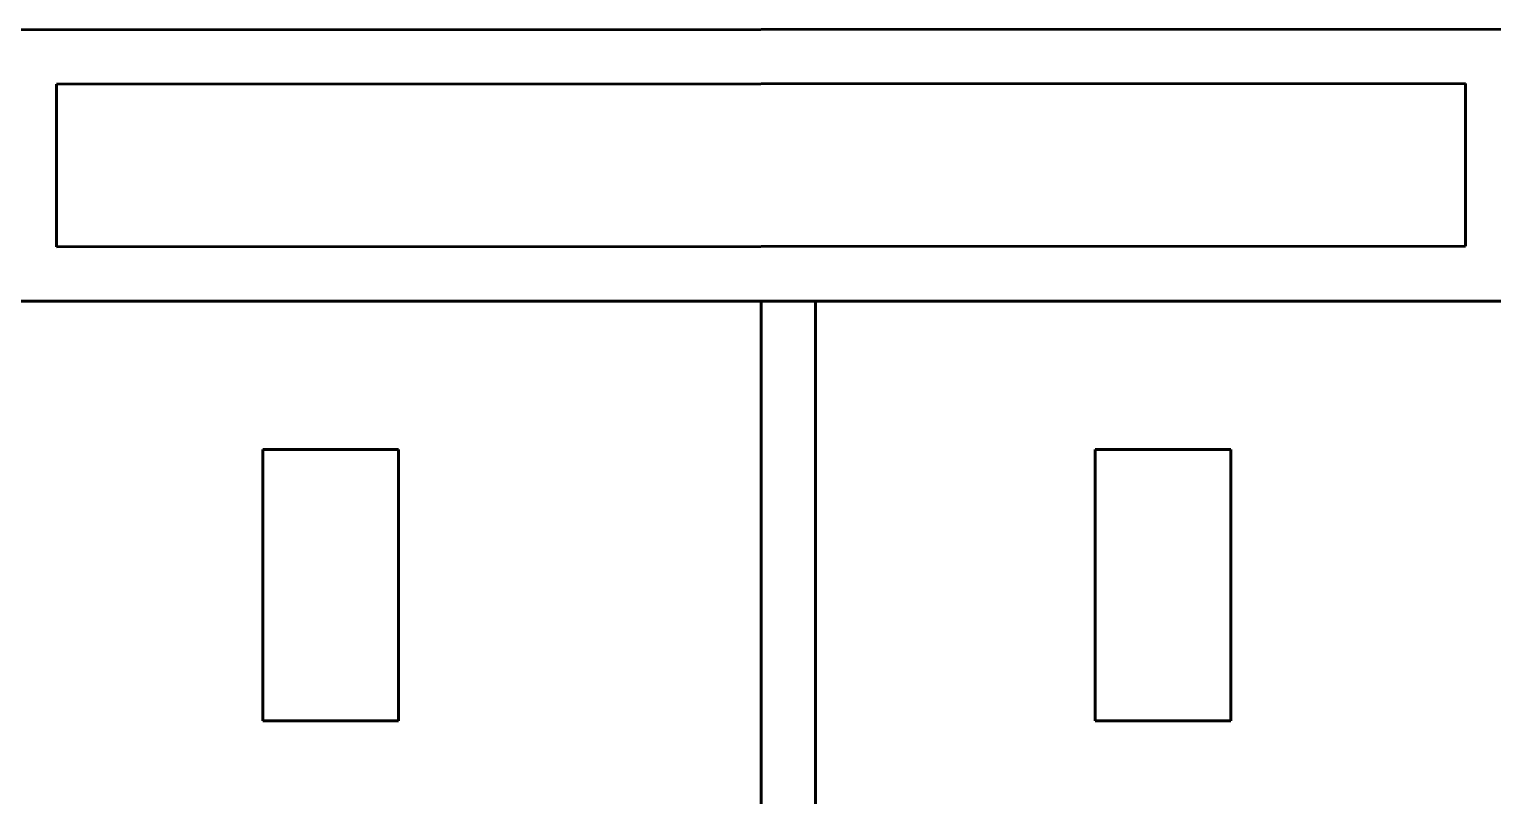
# Model space of a CAD drawing. Extents: x 0 to 297, y 0 to 292.
# Drawn here: x 207.35 to 220.84, y 86.55 to 93.61 of the extents above; entities that cross this region are included whole.
import ezdxf

# ---------------------------------------------------------------- set-up
doc = ezdxf.new("R2010")
doc.units = 0
doc.header["$MEASUREMENT"] = 0
doc.linetypes.add('K5LT_BASIC', pattern=[0])
doc.layers.add('Системный слой', color=7, linetype='Continuous')

# ---------------------------------------------------------------- blocks, each defined once
blk = doc.blocks.new('*U')
at = {"layer": 'Системный слой', "linetype": 'K5LT_BASIC', "lineweight": 60}
for p, q in [((210.755, 89.737), (209.505, 89.737)), ((209.505, 89.737), (209.505, 87.237)), ((210.755, 87.237), (210.755, 89.737)), ((218.428, 89.737), (217.178, 89.737)), ((217.178, 89.737), (217.178, 87.237)), ((218.428, 87.237), (218.428, 89.737)), ((209.505, 87.237), (210.755, 87.237)), ((217.178, 87.237), (218.428, 87.237))]:
    blk.add_line(p, q, dxfattribs=at)

msp = doc.modelspace()

# ---------------------------------------------------------------- linework, layer by layer
at = {"layer": 'Системный слой', "linetype": 'K5LT_BASIC', "lineweight": 60}
for p, q in [((207.1, 93.606), (221.094, 93.612)), ((220.594, 93.112), (207.6, 93.106)), ((220.594, 93.112), (220.594, 91.612)), ((207.6, 93.106), (207.6, 91.606)), ((207.6, 91.606), (220.594, 91.612)), ((246.35, 91.106), (174.6, 91.106)), ((222.1, 91.106), (198.6, 91.106)), ((214.1, 71.106), (214.1, 91.106)), ((214.6, 71.106), (214.6, 91.106))]:
    msp.add_line(p, q, dxfattribs=at)

# ---------------------------------------------------------------- block references
at = {"layer": 'Системный слой'}
msp.add_blockref('*U', (0, 0), dxfattribs=at)
msp.add_blockref('*U', (0, 0), dxfattribs=at)
msp.add_blockref('*U', (0, 0), dxfattribs=at)
msp.add_blockref('*U', (0, 0), dxfattribs=at)
msp.add_blockref('*U', (0, 0), dxfattribs=at)
msp.add_blockref('*U', (0, 0), dxfattribs=at)
msp.add_blockref('*U', (0, 0), dxfattribs=at)
msp.add_blockref('*U', (0, 0), dxfattribs=at)
msp.add_blockref('*U', (0, 0), dxfattribs=at)
msp.add_blockref('*U', (0, 0), dxfattribs=at)
msp.add_blockref('*U', (0, 0), dxfattribs=at)
msp.add_blockref('*U', (0, 0), dxfattribs=at)
msp.add_blockref('*U', (0, 0), dxfattribs=at)
msp.add_blockref('*U', (0, 0), dxfattribs=at)
msp.add_blockref('*U', (0, 0), dxfattribs=at)
msp.add_blockref('*U', (0, 0), dxfattribs=at)
msp.add_blockref('*U', (0, 0), dxfattribs=at)
msp.add_blockref('*U', (0, 0), dxfattribs=at)
msp.add_blockref('*U', (0, 0), dxfattribs=at)
msp.add_blockref('*U', (0, 0), dxfattribs=at)
msp.add_blockref('*U', (0, 0), dxfattribs=at)
msp.add_blockref('*U', (0, 0), dxfattribs=at)
msp.add_blockref('*U', (0, 0), dxfattribs=at)
msp.add_blockref('*U', (0, 0), dxfattribs=at)
msp.add_blockref('*U', (0, 0), dxfattribs=at)
msp.add_blockref('*U', (0, 0), dxfattribs=at)
msp.add_blockref('*U', (0, 0), dxfattribs=at)
msp.add_blockref('*U', (0, 0), dxfattribs=at)
msp.add_blockref('*U', (0, 0), dxfattribs=at)
msp.add_blockref('*U', (0, 0), dxfattribs=at)
msp.add_blockref('*U', (0, 0), dxfattribs=at)
msp.add_blockref('*U', (0, 0), dxfattribs=at)
msp.add_blockref('*U', (0, 0), dxfattribs=at)
msp.add_blockref('*U', (0, 0), dxfattribs=at)
msp.add_blockref('*U', (0, 0), dxfattribs=at)
msp.add_blockref('*U', (0, 0), dxfattribs=at)
msp.add_blockref('*U', (0, 0), dxfattribs=at)
msp.add_blockref('*U', (0, 0), dxfattribs=at)
msp.add_blockref('*U', (0, 0), dxfattribs=at)
msp.add_blockref('*U', (0, 0), dxfattribs=at)
msp.add_blockref('*U', (0, 0), dxfattribs=at)
msp.add_blockref('*U', (0, 0), dxfattribs=at)
msp.add_blockref('*U', (0, 0), dxfattribs=at)
msp.add_blockref('*U', (0, 0), dxfattribs=at)
msp.add_blockref('*U', (0, 0), dxfattribs=at)
msp.add_blockref('*U', (0, 0), dxfattribs=at)
msp.add_blockref('*U', (0, 0), dxfattribs=at)
msp.add_blockref('*U', (0, 0), dxfattribs=at)
msp.add_blockref('*U', (0, 0), dxfattribs=at)
msp.add_blockref('*U', (0, 0), dxfattribs=at)
msp.add_blockref('*U', (0, 0), dxfattribs=at)
msp.add_blockref('*U', (0, 0), dxfattribs=at)
msp.add_blockref('*U', (0, 0), dxfattribs=at)
msp.add_blockref('*U', (0, 0), dxfattribs=at)
msp.add_blockref('*U', (0, 0), dxfattribs=at)
msp.add_blockref('*U', (0, 0), dxfattribs=at)
msp.add_blockref('*U', (0, 0), dxfattribs=at)
msp.add_blockref('*U', (0, 0), dxfattribs=at)
msp.add_blockref('*U', (0, 0), dxfattribs=at)
msp.add_blockref('*U', (0, 0), dxfattribs=at)
msp.add_blockref('*U', (0, 0), dxfattribs=at)
msp.add_blockref('*U', (0, 0), dxfattribs=at)
msp.add_blockref('*U', (0, 0), dxfattribs=at)
msp.add_blockref('*U', (0, 0), dxfattribs=at)
msp.add_blockref('*U', (0, 0), dxfattribs=at)
msp.add_blockref('*U', (0, 0), dxfattribs=at)
msp.add_blockref('*U', (0, 0), dxfattribs=at)
msp.add_blockref('*U', (0, 0), dxfattribs=at)
msp.add_blockref('*U', (0, 0), dxfattribs=at)
msp.add_blockref('*U', (0, 0), dxfattribs=at)
msp.add_blockref('*U', (0, 0), dxfattribs=at)
msp.add_blockref('*U', (0, 0), dxfattribs=at)
msp.add_blockref('*U', (0, 0), dxfattribs=at)
msp.add_blockref('*U', (0, 0), dxfattribs=at)
msp.add_blockref('*U', (0, 0), dxfattribs=at)
msp.add_blockref('*U', (0, 0), dxfattribs=at)
msp.add_blockref('*U', (0, 0), dxfattribs=at)
msp.add_blockref('*U', (0, 0), dxfattribs=at)
msp.add_blockref('*U', (0, 0), dxfattribs=at)
msp.add_blockref('*U', (0, 0), dxfattribs=at)
msp.add_blockref('*U', (0, 0), dxfattribs=at)
msp.add_blockref('*U', (0, 0), dxfattribs=at)
msp.add_blockref('*U', (0, 0), dxfattribs=at)
msp.add_blockref('*U', (0, 0), dxfattribs=at)
msp.add_blockref('*U', (0, 0), dxfattribs=at)
msp.add_blockref('*U', (0, 0), dxfattribs=at)
msp.add_blockref('*U', (0, 0), dxfattribs=at)
msp.add_blockref('*U', (0, 0), dxfattribs=at)
msp.add_blockref('*U', (0, 0), dxfattribs=at)
msp.add_blockref('*U', (0, 0), dxfattribs=at)
msp.add_blockref('*U', (0, 0), dxfattribs=at)
msp.add_blockref('*U', (0, 0), dxfattribs=at)
msp.add_blockref('*U', (0, 0), dxfattribs=at)
msp.add_blockref('*U', (0, 0), dxfattribs=at)
msp.add_blockref('*U', (0, 0), dxfattribs=at)
msp.add_blockref('*U', (0, 0), dxfattribs=at)
msp.add_blockref('*U', (0, 0), dxfattribs=at)
msp.add_blockref('*U', (0, 0), dxfattribs=at)
msp.add_blockref('*U', (0, 0), dxfattribs=at)
msp.add_blockref('*U', (0, 0), dxfattribs=at)
msp.add_blockref('*U', (0, 0), dxfattribs=at)
msp.add_blockref('*U', (0, 0), dxfattribs=at)
msp.add_blockref('*U', (0, 0), dxfattribs=at)
msp.add_blockref('*U', (0, 0), dxfattribs=at)
msp.add_blockref('*U', (0, 0), dxfattribs=at)
msp.add_blockref('*U', (0, 0), dxfattribs=at)
msp.add_blockref('*U', (0, 0), dxfattribs=at)
msp.add_blockref('*U', (0, 0), dxfattribs=at)
msp.add_blockref('*U', (0, 0), dxfattribs=at)
msp.add_blockref('*U', (0, 0), dxfattribs=at)
msp.add_blockref('*U', (0, 0), dxfattribs=at)
msp.add_blockref('*U', (0, 0), dxfattribs=at)
msp.add_blockref('*U', (0, 0), dxfattribs=at)
msp.add_blockref('*U', (0, 0), dxfattribs=at)
msp.add_blockref('*U', (0, 0), dxfattribs=at)
msp.add_blockref('*U', (0, 0), dxfattribs=at)
msp.add_blockref('*U', (0, 0), dxfattribs=at)
msp.add_blockref('*U', (0, 0), dxfattribs=at)
msp.add_blockref('*U', (0, 0), dxfattribs=at)
msp.add_blockref('*U', (0, 0), dxfattribs=at)
msp.add_blockref('*U', (0, 0), dxfattribs=at)
msp.add_blockref('*U', (0, 0), dxfattribs=at)
msp.add_blockref('*U', (0, 0), dxfattribs=at)
msp.add_blockref('*U', (0, 0), dxfattribs=at)
msp.add_blockref('*U', (0, 0), dxfattribs=at)
msp.add_blockref('*U', (0, 0), dxfattribs=at)
msp.add_blockref('*U', (0, 0), dxfattribs=at)
msp.add_blockref('*U', (0, 0), dxfattribs=at)
msp.add_blockref('*U', (0, 0), dxfattribs=at)
msp.add_blockref('*U', (0, 0), dxfattribs=at)
msp.add_blockref('*U', (0, 0), dxfattribs=at)
msp.add_blockref('*U', (0, 0), dxfattribs=at)
msp.add_blockref('*U', (0, 0), dxfattribs=at)
msp.add_blockref('*U', (0, 0), dxfattribs=at)
msp.add_blockref('*U', (0, 0), dxfattribs=at)
msp.add_blockref('*U', (0, 0), dxfattribs=at)
msp.add_blockref('*U', (0, 0), dxfattribs=at)
msp.add_blockref('*U', (0, 0), dxfattribs=at)
msp.add_blockref('*U', (0, 0), dxfattribs=at)
msp.add_blockref('*U', (0, 0), dxfattribs=at)
msp.add_blockref('*U', (0, 0), dxfattribs=at)
msp.add_blockref('*U', (0, 0), dxfattribs=at)
msp.add_blockref('*U', (0, 0), dxfattribs=at)
msp.add_blockref('*U', (0, 0), dxfattribs=at)
msp.add_blockref('*U', (0, 0), dxfattribs=at)
msp.add_blockref('*U', (0, 0), dxfattribs=at)
msp.add_blockref('*U', (0, 0), dxfattribs=at)
msp.add_blockref('*U', (0, 0), dxfattribs=at)
msp.add_blockref('*U', (0, 0), dxfattribs=at)
msp.add_blockref('*U', (0, 0), dxfattribs=at)
msp.add_blockref('*U', (0, 0), dxfattribs=at)
msp.add_blockref('*U', (0, 0), dxfattribs=at)
msp.add_blockref('*U', (0, 0), dxfattribs=at)
msp.add_blockref('*U', (0, 0), dxfattribs=at)
msp.add_blockref('*U', (0, 0), dxfattribs=at)
msp.add_blockref('*U', (0, 0), dxfattribs=at)
msp.add_blockref('*U', (0, 0), dxfattribs=at)
msp.add_blockref('*U', (0, 0), dxfattribs=at)
msp.add_blockref('*U', (0, 0), dxfattribs=at)
msp.add_blockref('*U', (0, 0), dxfattribs=at)
msp.add_blockref('*U', (0, 0), dxfattribs=at)
msp.add_blockref('*U', (0, 0), dxfattribs=at)
msp.add_blockref('*U', (0, 0), dxfattribs=at)
msp.add_blockref('*U', (0, 0), dxfattribs=at)
msp.add_blockref('*U', (0, 0), dxfattribs=at)
msp.add_blockref('*U', (0, 0), dxfattribs=at)
msp.add_blockref('*U', (0, 0), dxfattribs=at)
msp.add_blockref('*U', (0, 0), dxfattribs=at)
msp.add_blockref('*U', (0, 0), dxfattribs=at)
msp.add_blockref('*U', (0, 0), dxfattribs=at)
msp.add_blockref('*U', (0, 0), dxfattribs=at)
msp.add_blockref('*U', (0, 0), dxfattribs=at)
msp.add_blockref('*U', (0, 0), dxfattribs=at)
msp.add_blockref('*U', (0, 0), dxfattribs=at)
msp.add_blockref('*U', (0, 0), dxfattribs=at)
msp.add_blockref('*U', (0, 0), dxfattribs=at)
msp.add_blockref('*U', (0, 0), dxfattribs=at)
msp.add_blockref('*U', (0, 0), dxfattribs=at)
msp.add_blockref('*U', (0, 0), dxfattribs=at)
msp.add_blockref('*U', (0, 0), dxfattribs=at)
msp.add_blockref('*U', (0, 0), dxfattribs=at)
msp.add_blockref('*U', (0, 0), dxfattribs=at)
msp.add_blockref('*U', (0, 0), dxfattribs=at)
msp.add_blockref('*U', (0, 0), dxfattribs=at)
msp.add_blockref('*U', (0, 0), dxfattribs=at)
msp.add_blockref('*U', (0, 0), dxfattribs=at)
msp.add_blockref('*U', (0, 0), dxfattribs=at)
msp.add_blockref('*U', (0, 0), dxfattribs=at)
msp.add_blockref('*U', (0, 0), dxfattribs=at)
msp.add_blockref('*U', (0, 0), dxfattribs=at)
msp.add_blockref('*U', (0, 0), dxfattribs=at)
msp.add_blockref('*U', (0, 0), dxfattribs=at)
msp.add_blockref('*U', (0, 0), dxfattribs=at)
msp.add_blockref('*U', (0, 0), dxfattribs=at)
msp.add_blockref('*U', (0, 0), dxfattribs=at)
msp.add_blockref('*U', (0, 0), dxfattribs=at)
msp.add_blockref('*U', (0, 0), dxfattribs=at)
msp.add_blockref('*U', (0, 0), dxfattribs=at)
msp.add_blockref('*U', (0, 0), dxfattribs=at)
msp.add_blockref('*U', (0, 0), dxfattribs=at)
msp.add_blockref('*U', (0, 0), dxfattribs=at)
msp.add_blockref('*U', (0, 0), dxfattribs=at)
msp.add_blockref('*U', (0, 0), dxfattribs=at)
msp.add_blockref('*U', (0, 0), dxfattribs=at)
msp.add_blockref('*U', (0, 0), dxfattribs=at)
msp.add_blockref('*U', (0, 0), dxfattribs=at)
msp.add_blockref('*U', (0, 0), dxfattribs=at)
msp.add_blockref('*U', (0, 0), dxfattribs=at)
msp.add_blockref('*U', (0, 0), dxfattribs=at)
msp.add_blockref('*U', (0, 0), dxfattribs=at)
msp.add_blockref('*U', (0, 0), dxfattribs=at)
msp.add_blockref('*U', (0, 0), dxfattribs=at)
msp.add_blockref('*U', (0, 0), dxfattribs=at)
msp.add_blockref('*U', (0, 0), dxfattribs=at)
msp.add_blockref('*U', (0, 0), dxfattribs=at)
msp.add_blockref('*U', (0, 0), dxfattribs=at)
msp.add_blockref('*U', (0, 0), dxfattribs=at)
msp.add_blockref('*U', (0, 0), dxfattribs=at)
msp.add_blockref('*U', (0, 0), dxfattribs=at)
msp.add_blockref('*U', (0, 0), dxfattribs=at)
msp.add_blockref('*U', (0, 0), dxfattribs=at)
msp.add_blockref('*U', (0, 0), dxfattribs=at)
msp.add_blockref('*U', (0, 0), dxfattribs=at)
msp.add_blockref('*U', (0, 0), dxfattribs=at)
msp.add_blockref('*U', (0, 0), dxfattribs=at)
msp.add_blockref('*U', (0, 0), dxfattribs=at)
msp.add_blockref('*U', (0, 0), dxfattribs=at)
msp.add_blockref('*U', (0, 0), dxfattribs=at)
msp.add_blockref('*U', (0, 0), dxfattribs=at)
msp.add_blockref('*U', (0, 0), dxfattribs=at)
msp.add_blockref('*U', (0, 0), dxfattribs=at)
msp.add_blockref('*U', (0, 0), dxfattribs=at)
msp.add_blockref('*U', (0, 0), dxfattribs=at)
msp.add_blockref('*U', (0, 0), dxfattribs=at)
msp.add_blockref('*U', (0, 0), dxfattribs=at)
msp.add_blockref('*U', (0, 0), dxfattribs=at)
msp.add_blockref('*U', (0, 0), dxfattribs=at)
msp.add_blockref('*U', (0, 0), dxfattribs=at)
msp.add_blockref('*U', (0, 0), dxfattribs=at)
msp.add_blockref('*U', (0, 0), dxfattribs=at)
msp.add_blockref('*U', (0, 0), dxfattribs=at)
msp.add_blockref('*U', (0, 0), dxfattribs=at)
msp.add_blockref('*U', (0, 0), dxfattribs=at)
msp.add_blockref('*U', (0, 0), dxfattribs=at)
msp.add_blockref('*U', (0, 0), dxfattribs=at)
msp.add_blockref('*U', (0, 0), dxfattribs=at)
msp.add_blockref('*U', (0, 0), dxfattribs=at)
msp.add_blockref('*U', (0, 0), dxfattribs=at)
msp.add_blockref('*U', (0, 0), dxfattribs=at)
msp.add_blockref('*U', (0, 0), dxfattribs=at)
msp.add_blockref('*U', (0, 0), dxfattribs=at)
msp.add_blockref('*U', (0, 0), dxfattribs=at)
msp.add_blockref('*U', (0, 0), dxfattribs=at)
msp.add_blockref('*U', (0, 0), dxfattribs=at)
msp.add_blockref('*U', (0, 0), dxfattribs=at)
msp.add_blockref('*U', (0, 0), dxfattribs=at)
msp.add_blockref('*U', (0, 0), dxfattribs=at)
msp.add_blockref('*U', (0, 0), dxfattribs=at)
msp.add_blockref('*U', (0, 0), dxfattribs=at)
msp.add_blockref('*U', (0, 0), dxfattribs=at)
msp.add_blockref('*U', (0, 0), dxfattribs=at)
msp.add_blockref('*U', (0, 0), dxfattribs=at)
msp.add_blockref('*U', (0, 0), dxfattribs=at)
msp.add_blockref('*U', (0, 0), dxfattribs=at)
msp.add_blockref('*U', (0, 0), dxfattribs=at)
msp.add_blockref('*U', (0, 0), dxfattribs=at)
msp.add_blockref('*U', (0, 0), dxfattribs=at)
msp.add_blockref('*U', (0, 0), dxfattribs=at)
msp.add_blockref('*U', (0, 0), dxfattribs=at)
msp.add_blockref('*U', (0, 0), dxfattribs=at)
msp.add_blockref('*U', (0, 0), dxfattribs=at)
msp.add_blockref('*U', (0, 0), dxfattribs=at)
msp.add_blockref('*U', (0, 0), dxfattribs=at)
msp.add_blockref('*U', (0, 0), dxfattribs=at)
msp.add_blockref('*U', (0, 0), dxfattribs=at)
msp.add_blockref('*U', (0, 0), dxfattribs=at)
msp.add_blockref('*U', (0, 0), dxfattribs=at)
msp.add_blockref('*U', (0, 0), dxfattribs=at)
msp.add_blockref('*U', (0, 0), dxfattribs=at)
msp.add_blockref('*U', (0, 0), dxfattribs=at)
msp.add_blockref('*U', (0, 0), dxfattribs=at)
msp.add_blockref('*U', (0, 0), dxfattribs=at)
msp.add_blockref('*U', (0, 0), dxfattribs=at)
msp.add_blockref('*U', (0, 0), dxfattribs=at)
msp.add_blockref('*U', (0, 0), dxfattribs=at)
msp.add_blockref('*U', (0, 0), dxfattribs=at)
msp.add_blockref('*U', (0, 0), dxfattribs=at)
msp.add_blockref('*U', (0, 0), dxfattribs=at)
msp.add_blockref('*U', (0, 0), dxfattribs=at)
msp.add_blockref('*U', (0, 0), dxfattribs=at)
msp.add_blockref('*U', (0, 0), dxfattribs=at)
msp.add_blockref('*U', (0, 0), dxfattribs=at)
msp.add_blockref('*U', (0, 0), dxfattribs=at)
msp.add_blockref('*U', (0, 0), dxfattribs=at)
msp.add_blockref('*U', (0, 0), dxfattribs=at)
msp.add_blockref('*U', (0, 0), dxfattribs=at)
msp.add_blockref('*U', (0, 0), dxfattribs=at)
msp.add_blockref('*U', (0, 0), dxfattribs=at)
msp.add_blockref('*U', (0, 0), dxfattribs=at)
msp.add_blockref('*U', (0, 0), dxfattribs=at)
msp.add_blockref('*U', (0, 0), dxfattribs=at)
msp.add_blockref('*U', (0, 0), dxfattribs=at)
msp.add_blockref('*U', (0, 0), dxfattribs=at)
msp.add_blockref('*U', (0, 0), dxfattribs=at)
msp.add_blockref('*U', (0, 0), dxfattribs=at)

doc.saveas('drawing.dxf')
